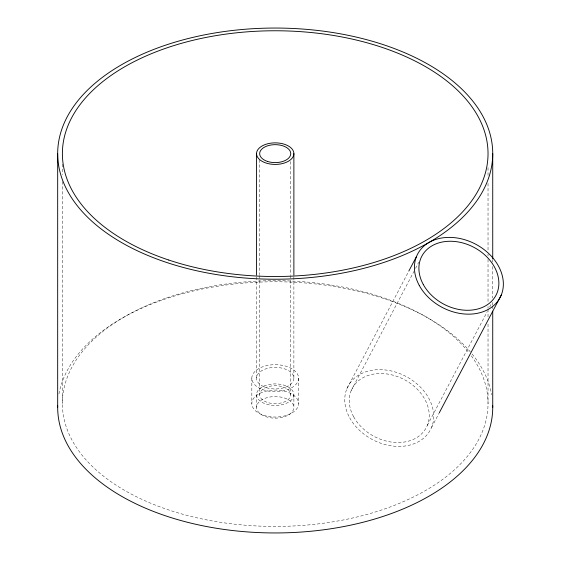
<?xml version="1.0" encoding="UTF-8"?>
<svg xmlns="http://www.w3.org/2000/svg" width="561" height="561" viewBox="0 0 561 561"><rect width="100%" height="100%" fill="white"/><g stroke="black" fill="none" stroke-linecap="round" stroke-linejoin="round"><path stroke-width="0.42" stroke-dasharray="2.81 2.1" d="M346.894 388.675L408.394 271.889M351.165 390.624L413.885 271.517M415.519 268.424L418.772 262.239M427.321 425.427L487.193 311.734M489.634 307.091L491.268 303.999M431.591 427.377L439.333 412.679M492.733 259.505L492.733 262.127M492.733 266.503L492.733 297.996M492.733 302.372L492.733 304.995M492.733 305.871L492.733 309.37M488.028 167.62L488.028 176.357M488.028 183.349L488.028 250.634M488.028 254.126L488.028 255.879M488.028 259.371L488.028 303.066M488.028 306.558L488.028 308.305M488.028 309.181L488.028 318.795M488.028 324.041L488.028 403.555M298.578 378.184A23.373 13.492 0 0 1 263.516 389.874A23.373 13.492 0 0 1 263.516 366.501A23.373 13.492 0 0 1 298.578 378.184L298.578 403.555A23.373 13.492 0 0 1 263.516 415.245A23.373 13.492 0 0 1 263.516 391.873A23.373 13.492 0 0 1 298.578 403.555M293.88 276.832L293.88 378.184M293.88 394.678A18.674 10.778 0 0 1 265.872 404.011A18.674 10.778 0 0 1 265.872 385.344A18.674 10.778 0 0 1 293.88 394.678L293.88 407.363A18.674 10.778 0 0 1 265.872 416.697A18.674 10.778 0 0 1 265.872 398.03A18.674 10.778 0 0 1 293.88 407.363M290.745 161.526L290.745 274.595M290.745 275.472L290.745 394.678A15.54 8.969 0 0 1 267.436 402.447A15.54 8.969 0 0 1 267.436 386.908A15.54 8.969 0 0 1 290.745 394.678M259.666 159.773L259.666 274.595M259.666 275.472L259.666 394.678M256.531 276.832L256.531 378.184M256.531 394.678L256.531 407.363M251.833 378.184L251.833 403.555M62.383 164.121L62.383 174.611M62.383 181.603L62.383 403.555M471.317 355.828A212.822 122.873 0 0 1 250.515 525.601A212.822 122.873 0 0 1 103.427 331.018A212.822 122.873 0 0 1 469.178 353.002M58.933 393.92A217.528 125.587 0 0 1 238.677 283.557A217.528 125.587 0 0 1 471.577 353.339M472.145 354.033A217.528 125.587 0 0 1 491.632 394.762M353.668 416.795A41.914 32.159 27.8 0 0 422.854 432.545A41.914 32.159 27.8 0 0 391.206 374.734A41.914 32.159 27.8 0 0 353.668 416.795M349.671 417.777A46.612 35.764 27.8 0 0 426.626 435.294A46.612 35.764 27.8 0 0 391.424 371.003A46.612 35.764 27.8 0 0 349.671 417.777M262.001 385.807A18.674 10.778 0 0 0 293.242 380.975A18.674 10.778 0 0 0 270.374 367.771A18.674 10.778 0 0 0 262.001 385.807"/><path stroke-width="0.84" d="M408.801 271.117L416.543 256.419M439.333 412.679L501.239 295.121M492.733 153.637A217.528 125.587 0 0 1 166.442 262.401A217.528 125.587 0 0 1 166.442 44.873A217.528 125.587 0 0 1 492.733 153.637L492.733 258.628M492.733 311.124L492.733 407.363M293.88 153.637A18.674 10.778 0 0 1 265.872 162.971A18.674 10.778 0 0 1 265.872 144.303A18.674 10.778 0 0 1 293.88 153.637L293.88 275.086M256.531 153.637L256.531 275.086M57.678 153.637L57.678 407.363M492.712 405.694A217.528 125.587 0 0 1 275.206 532.95A217.528 125.587 0 0 1 57.699 405.694M419.319 285.528A46.612 35.764 27.8 0 0 496.275 303.038A46.612 35.764 27.8 0 0 461.072 238.748A46.612 35.764 27.8 0 0 419.319 285.528M423.31 284.539A41.914 32.159 27.8 0 0 492.502 300.289A41.914 32.159 27.8 0 0 460.854 242.478A41.914 32.159 27.8 0 0 423.31 284.539M168.791 260.045A212.822 122.873 0 0 0 488.028 153.637A212.822 122.873 0 0 0 168.791 47.229A212.822 122.873 0 0 0 168.791 260.045M267.436 161.407A15.54 8.969 0 0 0 290.745 153.637A15.54 8.969 0 0 0 267.436 145.867A15.54 8.969 0 0 0 267.436 161.407"/></g></svg>
